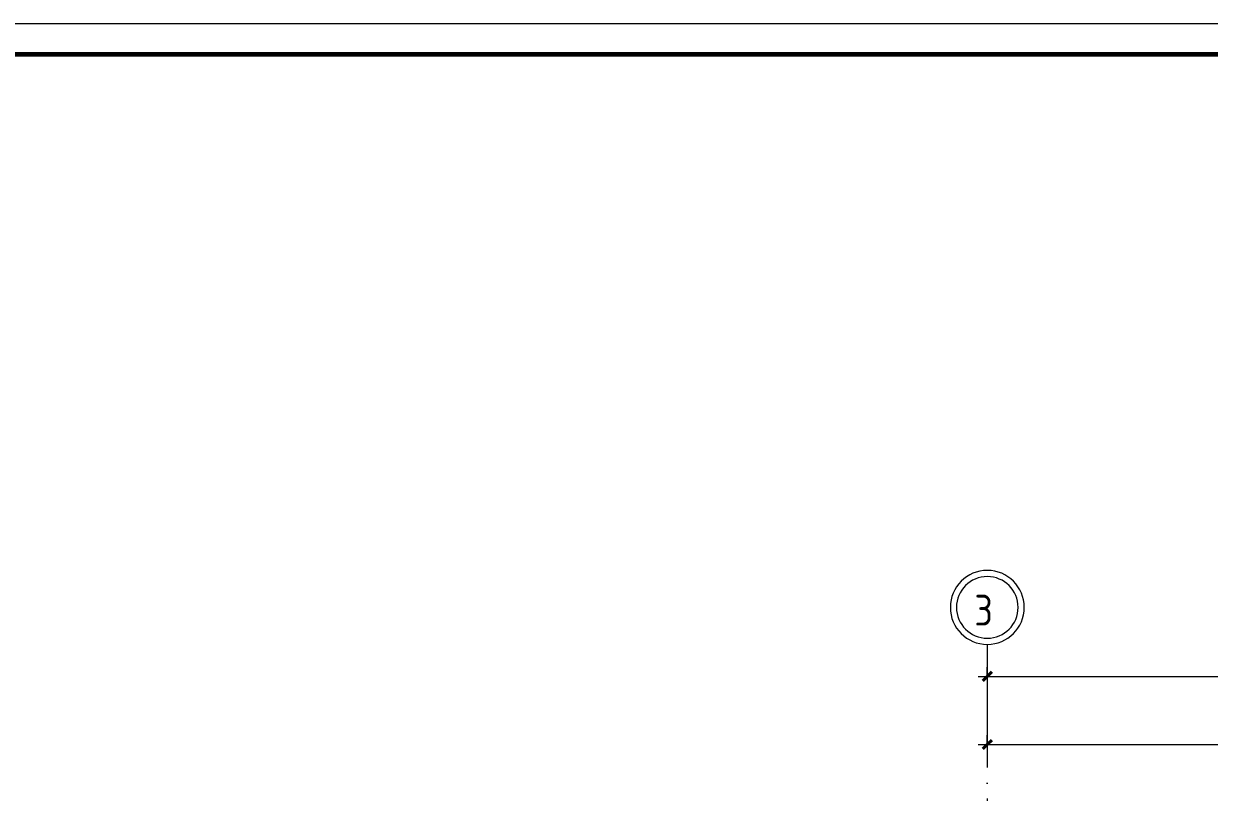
# Model space of a CAD drawing. Header units: millimetres. Extents: x -259793 to 503324, y -44556 to 93494.
# Drawn here: x 92052 to 111288, y 29715 to 42184 of the extents above; entities that cross this region are included whole.
import ezdxf

# ---------------------------------------------------------------- set-up
doc = ezdxf.new("R2010")
doc.units = ezdxf.units.MM
doc.linetypes.add('ADSK_Линия сетки', pattern=[25, 20, -2.5, 0, -2.5])
for name, color, linetype, lineweight in [('Оси', 252, 'Continuous', 9), ('ОФ_рамка', 8, 'Continuous', 60), ('Размеры', 7, 'Continuous', 9)]:
    doc.layers.add(name, color=color, linetype=linetype, lineweight=lineweight)
doc.styles.add('GOST Common_1', font='', dxfattribs={"height": 250})
doc.styles.get('GOST Common_1').set_extended_font_data('GOST type B')

# ---------------------------------------------------------------- blocks, each defined once
blk = doc.blocks.new('А0')
at = {"layer": 'ОФ_рамка', "color": 0, "linetype": 'Continuous', "lineweight": 5, "ltscale": 100}
blk.add_lwpolyline([(341068, -309617), (222168, -309617)], dxfattribs=at)
at = {"layer": 'ОФ_рамка', "color": 0, "linetype": 'Continuous', "ltscale": 100}
blk.add_lwpolyline([(340568, -310117), (224168, -310117)], dxfattribs=at)
blk = doc.blocks.new('2 этаж')
at = {"layer": 'Оси', "color": 251, "linetype": 'ADSK_Линия сетки', "ltscale": 100, "true_color": 0x636466}
blk.add_line((107676, 33711), (107676, 16057), dxfattribs=at)
at = {"layer": 'Оси', "color": 251, "lineweight": 20, "true_color": 0x636466}
for radius, start, end in [(600, 0, 180), (500, 0, 180), (600, 180, 0), (500, 180, 0)]:
    blk.add_arc((107676, 34311), radius, start, end, dxfattribs=at)
at = {"layer": 'Размеры', "color": 251, "lineweight": 20, "true_color": 0x636466}
for p, q in [((107676, 33192), (107676, 33342)), ((107526, 33192), (161426, 33192)), ((107676, 33192), (107676, 33142)), ((107676, 32088), (107676, 32238)), ((107526, 32088), (131426, 32088)), ((107676, 32088), (107676, 32038))]:
    blk.add_line(p, q, dxfattribs=at)
at = {"layer": 'Размеры', "color": 251, "lineweight": 40, "true_color": 0x636466}
for p, q in [((107676, 33192), (107605, 33121)), ((107676, 33192), (107747, 33263)), ((107676, 32088), (107747, 32159)), ((107676, 32088), (107605, 32017))]:
    blk.add_line(p, q, dxfattribs=at)
at = {"layer": 'Оси', "color": 251, "true_color": 0x636466, "style": 'GOST Common_1', "width": 0.9}
blk.add_text('3', height=500, dxfattribs=at).set_placement((107465, 34016))

msp = doc.modelspace()

# ---------------------------------------------------------------- block references
msp.add_blockref('2 этаж', (10, -1596.55941))
at = {"layer": 'ОФ_рамка', "color": 0, "lineweight": -2}
msp.add_blockref('А0', (-143309.77332, 351801.09662), dxfattribs=at)

doc.saveas('drawing.dxf')
